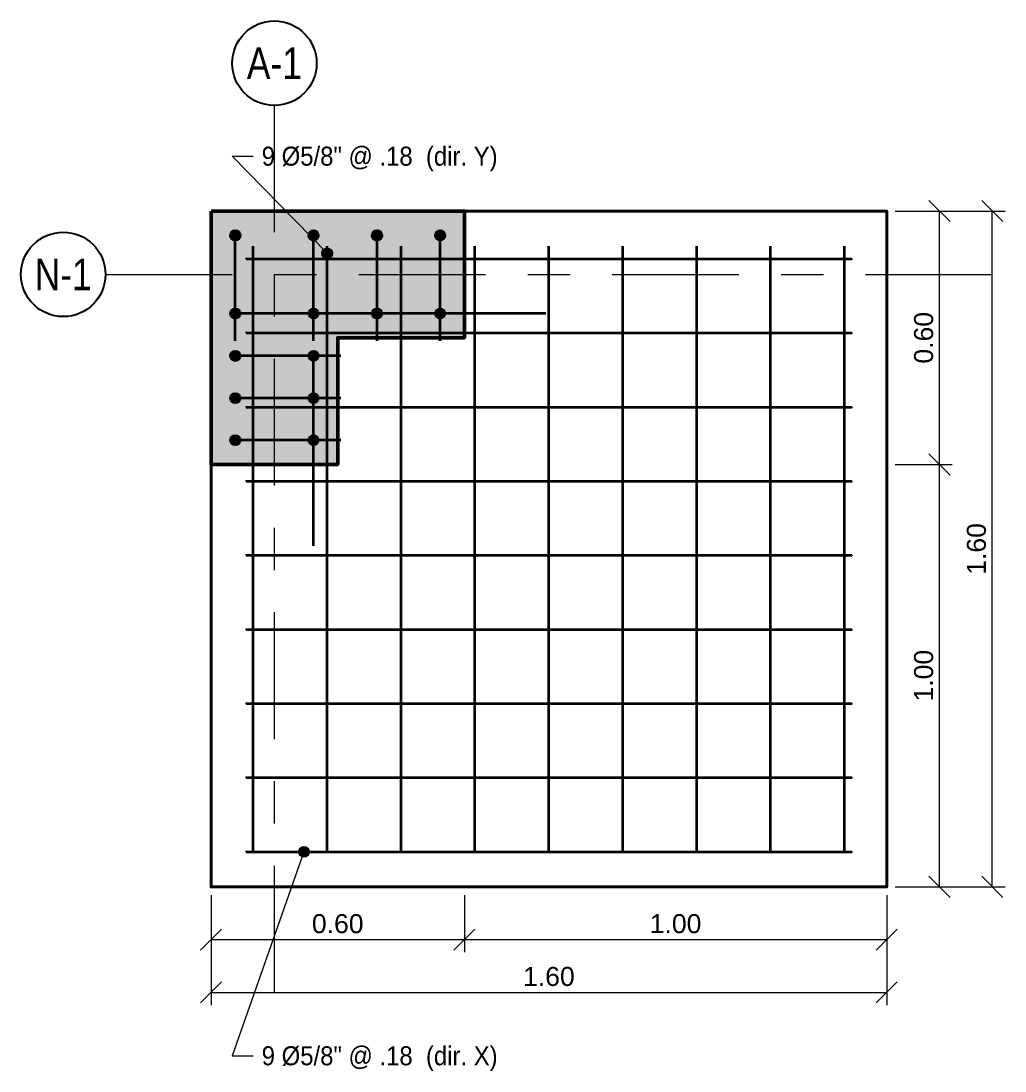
# Model space of a CAD drawing. Header units: metres. Extents: x -2 to 410, y -3 to 21.
# Drawn here: x 111.55 to 113.88, y -0.436 to 2.05 of the extents above; entities that cross this region are included whole.
import ezdxf
from ezdxf.enums import TextEntityAlignment as Align

# ---------------------------------------------------------------- set-up
doc = ezdxf.new("R2010")
doc.units = ezdxf.units.M
doc.linetypes.add('EJE25', pattern=[0.4375, 0.3, -0.05, 0.0375, -0.05])
for name, color, linetype, lineweight in [('E-ACERO', 1, 'Continuous', 35), ('E-ACERO-TXT', 7, 'Continuous', 18), ('E-COLUMNA', 7, 'Continuous', 50), ('E-COLUMNA-ACH', 252, 'Continuous', 0), ('E-COTA', 7, 'Continuous', 13), ('E-EJES', 1, 'Continuous', 18), ('E-EJES-ID', 7, 'Continuous', 25), ('E-ZAPATA', 7, 'Continuous', 40)]:
    doc.layers.add(name, color=color, linetype=linetype, lineweight=lineweight)
doc.styles.add('ARIAL', font='arial.ttf')
doc.dimstyles.new('COTA25', dxfattribs={"dimtxt": 0.045, "dimasz": 0.03, "dimexe": 0.03, "dimexo": 0.02, "dimgap": 0.015, "dimtad": 1, "dimzin": 0, "dimdsep": 46, "dimtxsty": 'ARIAL', "dimtsz": 0.025, "dimcen": 2.5, "dimclrd": 7, "dimclre": 7, "dimclrt": 7, "dimazin": 3, "dimtfac": 1, "dimtmove": 2, "dimatfit": 3, "dimlwd": 13, "dimlwe": 13})

msp = doc.modelspace()

# ---------------------------------------------------------------- hatches: boundary and pattern name
at = {"layer": 'E-ACERO'}
h = msp.add_hatch(color=256, dxfattribs=at)
edge = h.paths.add_edge_path()
edge.add_arc((112.0575, 1.5425), 0.0113, 0, 360)
h = msp.add_hatch(color=256, dxfattribs=at)
edge = h.paths.add_edge_path()
edge.add_arc((112.2425, 1.5425), 0.0113, 0, 360)
h = msp.add_hatch(color=256, dxfattribs=at)
edge = h.paths.add_edge_path()
edge.add_arc((112.393, 1.5425), 0.0113, 0, 360)
h = msp.add_hatch(color=256, dxfattribs=at)
edge = h.paths.add_edge_path()
edge.add_arc((112.5425, 1.5425), 0.0113, 0, 360)
h = msp.add_hatch(color=256, dxfattribs=at)
edge = h.paths.add_edge_path()
edge.add_arc((112.0575, 1.3575), 0.0113, 0, 360)
h = msp.add_hatch(color=256, dxfattribs=at)
edge = h.paths.add_edge_path()
edge.add_arc((112.2425, 1.3575), 0.0113, 0, 360)
h = msp.add_hatch(color=256, dxfattribs=at)
edge = h.paths.add_edge_path()
edge.add_arc((112.393, 1.3575), 0.0113, 0, 360)
h = msp.add_hatch(color=256, dxfattribs=at)
edge = h.paths.add_edge_path()
edge.add_arc((112.5425, 1.3575), 0.0113, 0, 360)
h = msp.add_hatch(color=256, dxfattribs=at)
edge = h.paths.add_edge_path()
edge.add_arc((112.0575, 1.257), 0.0113, 0, 360)
h = msp.add_hatch(color=256, dxfattribs=at)
edge = h.paths.add_edge_path()
edge.add_arc((112.2425, 1.257), 0.0113, 0, 360)
h = msp.add_hatch(color=256, dxfattribs=at)
edge = h.paths.add_edge_path()
edge.add_arc((112.0575, 1.157), 0.0113, 0, 360)
h = msp.add_hatch(color=256, dxfattribs=at)
edge = h.paths.add_edge_path()
edge.add_arc((112.2425, 1.157), 0.0113, 0, 360)
h = msp.add_hatch(color=256, dxfattribs=at)
edge = h.paths.add_edge_path()
edge.add_arc((112.0575, 1.0575), 0.0113, 0, 360)
h = msp.add_hatch(color=256, dxfattribs=at)
edge = h.paths.add_edge_path()
edge.add_arc((112.2425, 1.0575), 0.0113, 0, 360)
at = {"layer": 'E-ACERO-TXT'}
h = msp.add_hatch(color=256, dxfattribs=at)
edge = h.paths.add_edge_path()
edge.add_arc((112.2749, 1.5), 0.0125, 0, 360)
h = msp.add_hatch(color=256, dxfattribs=at)
edge = h.paths.add_edge_path()
edge.add_arc((112.22, 0.0829), 0.0125, 0, 360)
at = {"layer": 'E-COLUMNA-ACH'}
msp.add_hatch(color=256, dxfattribs=at).paths.add_polyline_path([(112, 1.6), (112.6, 1.6), (112.6, 1.3), (112.3, 1.3), (112.3, 1), (112, 1)])

# ---------------------------------------------------------------- linework, layer by layer
at = {"layer": 'E-ACERO'}
for points in [[(112.0575, 1.2925), (112.0575, 1.487), (112.0575, 1.5263), (112.0575, 1.5425)], [(112.2425, 1.2925), (112.2425, 1.487), (112.2425, 1.5263), (112.2425, 1.5425)], [(112.393, 1.2925), (112.393, 1.487), (112.393, 1.5263), (112.393, 1.5425)], [(112.5425, 1.2925), (112.5425, 1.487), (112.5425, 1.5263), (112.5425, 1.5425)], [(112.0998, 0.0829), (112.0998, 0.0829), (112.0998, 0.0992), (112.0998, 0.1385), (112.0998, 1.4615), (112.0998, 1.5008), (112.0998, 1.5171), (112.0998, 1.5171)], [(112.2749, 0.0829), (112.2749, 0.0829), (112.2749, 0.0992), (112.2749, 0.1385), (112.2749, 1.4615), (112.2749, 1.5008), (112.2749, 1.5171), (112.2749, 1.5171)], [(112.4499, 0.0829), (112.4499, 0.0829), (112.4499, 0.0992), (112.4499, 0.1385), (112.4499, 1.4615), (112.4499, 1.5008), (112.4499, 1.5171), (112.4499, 1.5171)], [(112.625, 0.0829), (112.625, 0.0829), (112.625, 0.0992), (112.625, 0.1385), (112.625, 1.4615), (112.625, 1.5008), (112.625, 1.5171), (112.625, 1.5171)], [(112.8, 0.0829), (112.8, 0.0829), (112.8, 0.0992), (112.8, 0.1385), (112.8, 1.4615), (112.8, 1.5008), (112.8, 1.5171), (112.8, 1.5171)], [(112.975, 0.0829), (112.975, 0.0829), (112.975, 0.0992), (112.975, 0.1385), (112.975, 1.4615), (112.975, 1.5008), (112.975, 1.5171), (112.975, 1.5171)], [(113.1501, 0.0829), (113.1501, 0.0829), (113.1501, 0.0992), (113.1501, 0.1385), (113.1501, 1.4615), (113.1501, 1.5008), (113.1501, 1.5171), (113.1501, 1.5171)], [(113.3251, 0.0829), (113.3251, 0.0829), (113.3251, 0.0992), (113.3251, 0.1385), (113.3251, 1.4615), (113.3251, 1.5008), (113.3251, 1.5171), (113.3251, 1.5171)], [(113.5002, 0.0829), (113.5002, 0.0829), (113.5002, 0.0992), (113.5002, 0.1385), (113.5002, 1.4615), (113.5002, 1.5008), (113.5002, 1.5171), (113.5002, 1.5171)], [(112.0829, 1.4871), (112.0829, 1.4871), (112.0992, 1.4871), (112.1385, 1.4871), (113.4615, 1.4871), (113.5008, 1.4871), (113.5171, 1.4871), (113.5171, 1.4871)], [(112.3075, 1.3575), (112.113, 1.3575), (112.0737, 1.3575), (112.0575, 1.3575)], [(112.4925, 1.3575), (112.2981, 1.3575), (112.2588, 1.3575), (112.2425, 1.3575)], [(112.643, 1.3575), (112.4486, 1.3575), (112.4093, 1.3575), (112.393, 1.3575)], [(112.7925, 1.3575), (112.5981, 1.3575), (112.5588, 1.3575), (112.5425, 1.3575)], [(112.0829, 1.3115), (112.0829, 1.3115), (112.0992, 1.3115), (112.1385, 1.3115), (113.4615, 1.3115), (113.5008, 1.3115), (113.5171, 1.3115), (113.5171, 1.3115)], [(112.3075, 1.257), (112.113, 1.257), (112.0737, 1.257), (112.0575, 1.257)], [(112.2425, 1.007), (112.2425, 1.2014), (112.2425, 1.2407), (112.2425, 1.257)], [(112.3075, 1.157), (112.113, 1.157), (112.0737, 1.157), (112.0575, 1.157)], [(112.2425, 0.907), (112.2425, 1.1014), (112.2425, 1.1407), (112.2425, 1.157)], [(112.0829, 1.136), (112.0829, 1.136), (112.0992, 1.136), (112.1385, 1.136), (113.4615, 1.136), (113.5008, 1.136), (113.5171, 1.136), (113.5171, 1.136)], [(112.3075, 1.0575), (112.113, 1.0575), (112.0737, 1.0575), (112.0575, 1.0575)], [(112.2425, 0.8075), (112.2425, 1.0019), (112.2425, 1.0412), (112.2425, 1.0575)], [(112.0829, 0.9605), (112.0829, 0.9605), (112.0992, 0.9605), (112.1385, 0.9605), (113.4615, 0.9605), (113.5008, 0.9605), (113.5171, 0.9605), (113.5171, 0.9605)], [(112.0829, 0.785), (112.0829, 0.785), (112.0992, 0.785), (112.1385, 0.785), (113.4615, 0.785), (113.5008, 0.785), (113.5171, 0.785), (113.5171, 0.785)], [(112.0829, 0.6095), (112.0829, 0.6095), (112.0992, 0.6095), (112.1385, 0.6095), (113.4615, 0.6095), (113.5008, 0.6095), (113.5171, 0.6095), (113.5171, 0.6095)], [(112.0829, 0.434), (112.0829, 0.434), (112.0992, 0.434), (112.1385, 0.434), (113.4615, 0.434), (113.5008, 0.434), (113.5171, 0.434), (113.5171, 0.434)], [(112.0829, 0.2585), (112.0829, 0.2585), (112.0992, 0.2585), (112.1385, 0.2585), (113.4615, 0.2585), (113.5008, 0.2585), (113.5171, 0.2585), (113.5171, 0.2585)], [(112.0829, 0.0829), (112.0829, 0.0829), (112.0992, 0.0829), (112.1385, 0.0829), (113.4615, 0.0829), (113.5008, 0.0829), (113.5171, 0.0829), (113.5171, 0.0829)]]:
    msp.add_lwpolyline(points, dxfattribs=at)
for centre in [(112.0575, 1.5425), (112.2425, 1.5425), (112.393, 1.5425), (112.5425, 1.5425), (112.0575, 1.3575), (112.2425, 1.3575), (112.393, 1.3575), (112.5425, 1.3575), (112.0575, 1.257), (112.2425, 1.257), (112.0575, 1.157), (112.2425, 1.157), (112.0575, 1.0575), (112.2425, 1.0575)]:
    msp.add_circle(centre, 0.0113, dxfattribs=at)
at = {"layer": 'E-ACERO-TXT'}
for points in [[(112.2749, 1.5), (112.05, 1.73), (112.1, 1.73)], [(112.22, 0.0829), (112.05, -0.4), (112.1, -0.4)]]:
    msp.add_lwpolyline(points, dxfattribs=at)
for centre in [(112.2749, 1.5), (112.22, 0.0829)]:
    msp.add_circle(centre, 0.0125, dxfattribs=at)
at = {"layer": 'E-COLUMNA'}
msp.add_lwpolyline([(112, 1.6), (112.6, 1.6), (112.6, 1.3), (112.3, 1.3), (112.3, 1), (112, 1)], close=True, dxfattribs=at)
at = {"layer": 'E-EJES', "linetype": 'EJE25'}
for p, q in [((112.15, -0.25), (112.15, 1.85)), ((111.75, 1.45), (113.85, 1.45))]:
    msp.add_line(p, q, dxfattribs=at)
at = {"layer": 'E-EJES-ID'}
for centre in [(112.15, 1.95), (111.65, 1.45)]:
    msp.add_circle(centre, 0.1, dxfattribs=at)
at = {"layer": 'E-ZAPATA'}
msp.add_lwpolyline([(112, 1.6), (113.6, 1.6), (113.6, 0), (112, 0)], close=True, dxfattribs=at)

# ---------------------------------------------------------------- texts
at = {"layer": 'E-ACERO-TXT', "style": 'ARIAL', "width": 0.9}
for s, p in [('9 Ø5/8" @ .18  (dir. Y)', (112.12, 1.73)), ('9 Ø5/8" @ .18  (dir. X)', (112.12, -0.4))]:
    msp.add_text(s, height=0.045, dxfattribs=at).set_placement(p, align=Align.MIDDLE_LEFT)
at = {"layer": 'E-EJES-ID', "style": 'ARIAL', "width": 0.8}
for s, p in [('A-1', (112.15, 1.95)), ('N-1', (111.65, 1.45))]:
    msp.add_text(s, height=0.075, dxfattribs=at).set_placement(p, align=Align.MIDDLE_CENTER)

# ---------------------------------------------------------------- dimensions: what is measured, and where the dimension line sits
at = {"layer": 'E-COTA'}
for base, p1, p2 in [((113.725, 1), (113.6, 1), (113.6, 1.6)), ((113.85, 0), (113.6, 0), (113.6, 1.6)), ((113.725, 0), (113.6, 0), (113.6, 1))]:
    msp.add_linear_dim(base=base, p1=p1, p2=p2, angle=90, dimstyle='COTA25', override={"dimdec": 2}, dxfattribs=at).render()
for base, p1, p2 in [((112, -0.125), (112, 0), (112.6, 0)), ((112, -0.25), (112, 0), (113.6, 0)), ((112.6, -0.125), (112.6, 0), (113.6, 0))]:
    msp.add_linear_dim(base=base, p1=p1, p2=p2, dimstyle='COTA25', override={"dimdec": 2}, dxfattribs=at).render()

doc.saveas('drawing.dxf')
